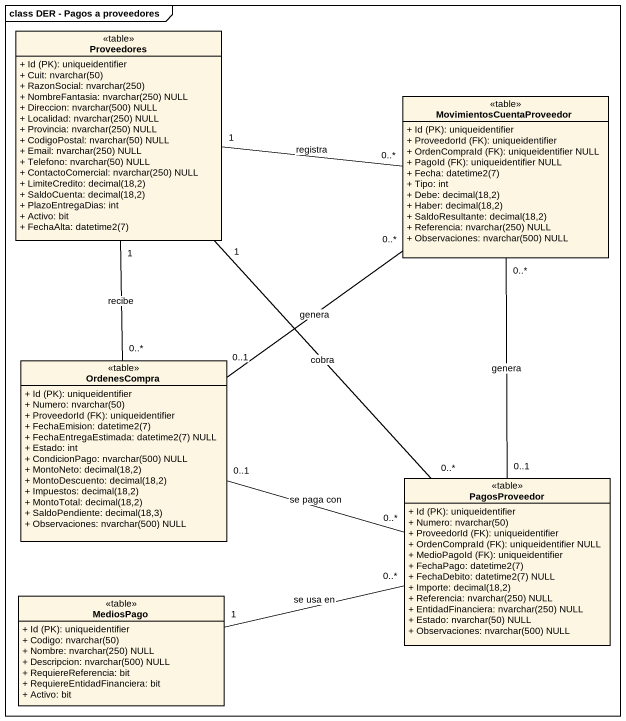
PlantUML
@startuml
mainframe class DER - Pagos a proveedores
hide circle
hide empty members
skinparam classAttributeIconSize 0
class Proveedores <<table>> {
  {field} + Id (PK): uniqueidentifier
  {field} + Cuit: nvarchar(50)
  {field} + RazonSocial: nvarchar(250)
  {field} + NombreFantasia: nvarchar(250) NULL
  {field} + Direccion: nvarchar(500) NULL
  {field} + Localidad: nvarchar(250) NULL
  {field} + Provincia: nvarchar(250) NULL
  {field} + CodigoPostal: nvarchar(50) NULL
  {field} + Email: nvarchar(250) NULL
  {field} + Telefono: nvarchar(50) NULL
  {field} + ContactoComercial: nvarchar(250) NULL
  {field} + LimiteCredito: decimal(18,2)
  {field} + SaldoCuenta: decimal(18,2)
  + PlazoEntregaDias: int
  + Activo: bit
  {field} + FechaAlta: datetime2(7)
}
class MovimientosCuentaProveedor <<table>> {
  {field} + Id (PK): uniqueidentifier
  {field} + ProveedorId (FK): uniqueidentifier
  {field} + OrdenCompraId (FK): uniqueidentifier NULL
  {field} + PagoId (FK): uniqueidentifier NULL
  {field} + Fecha: datetime2(7)
  + Tipo: int
  {field} + Debe: decimal(18,2)
  {field} + Haber: decimal(18,2)
  {field} + SaldoResultante: decimal(18,2)
  {field} + Referencia: nvarchar(250) NULL
  {field} + Observaciones: nvarchar(500) NULL
}
class OrdenesCompra <<table>> {
  {field} + Id (PK): uniqueidentifier
  {field} + Numero: nvarchar(50)
  {field} + ProveedorId (FK): uniqueidentifier
  {field} + FechaEmision: datetime2(7)
  {field} + FechaEntregaEstimada: datetime2(7) NULL
  + Estado: int
  {field} + CondicionPago: nvarchar(500) NULL
  {field} + MontoNeto: decimal(18,2)
  {field} + MontoDescuento: decimal(18,2)
  {field} + Impuestos: decimal(18,2)
  {field} + MontoTotal: decimal(18,2)
  {field} + SaldoPendiente: decimal(18,3)
  {field} + Observaciones: nvarchar(500) NULL
}
class PagosProveedor <<table>> {
  {field} + Id (PK): uniqueidentifier
  {field} + Numero: nvarchar(50)
  {field} + ProveedorId (FK): uniqueidentifier
  {field} + OrdenCompraId (FK): uniqueidentifier NULL
  {field} + MedioPagoId (FK): uniqueidentifier
  {field} + FechaPago: datetime2(7)
  {field} + FechaDebito: datetime2(7) NULL
  {field} + Importe: decimal(18,2)
  {field} + Referencia: nvarchar(250) NULL
  {field} + EntidadFinanciera: nvarchar(250) NULL
  {field} + Estado: nvarchar(50) NULL
  {field} + Observaciones: nvarchar(500) NULL
}
class MediosPago <<table>> {
  {field} + Id (PK): uniqueidentifier
  {field} + Codigo: nvarchar(50)
  {field} + Nombre: nvarchar(250) NULL
  {field} + Descripcion: nvarchar(500) NULL
  + RequiereReferencia: bit
  + RequiereEntidadFinanciera: bit
  + Activo: bit
}
MovimientosCuentaProveedor "0..*" -left- "1" Proveedores : registra
MovimientosCuentaProveedor "0..*" -- "0..1" OrdenesCompra : genera
MovimientosCuentaProveedor "0..*" -- "0..1" PagosProveedor : genera
OrdenesCompra "0..*" -up- "1" Proveedores : recibe
PagosProveedor "0..*" -up- "1" Proveedores : cobra
PagosProveedor "0..*" -left- "0..1" OrdenesCompra : se paga con
PagosProveedor "0..*" -left- "1" MediosPago : se usa en
@enduml
